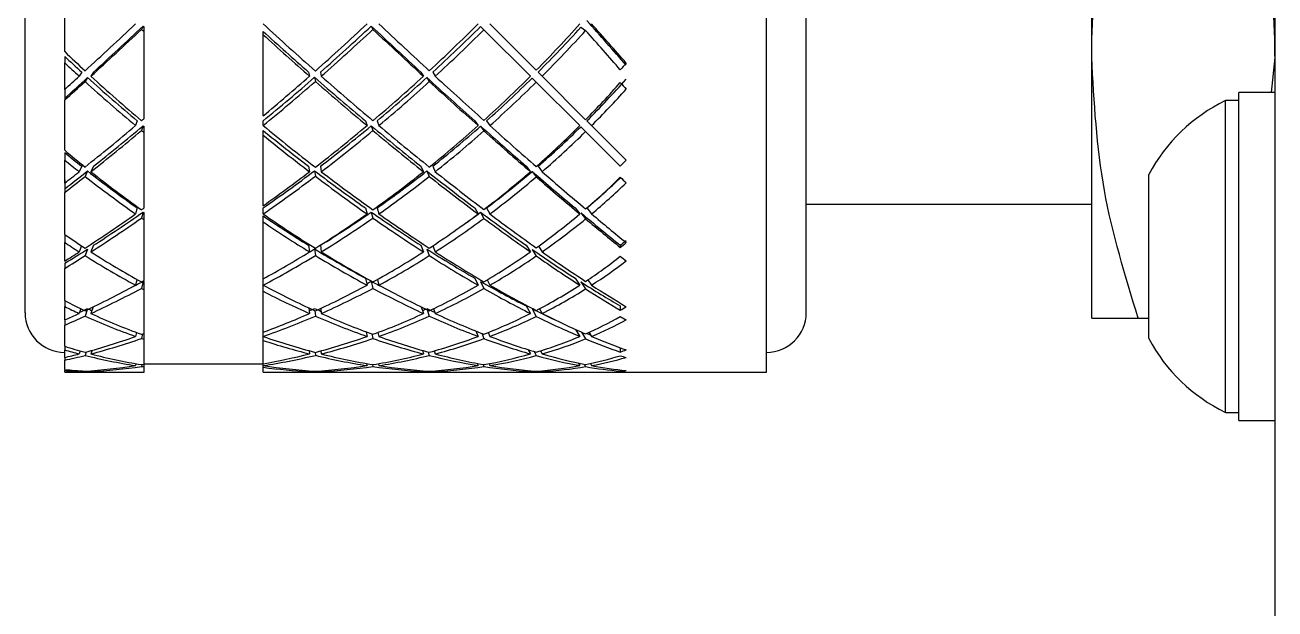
# Model space of a CAD drawing. Header units: millimetres. Extents: x 0 to 279, y 0 to 216.
# Drawn here: x 88.59 to 96.21, y 188.75 to 192.31 of the extents above; entities that cross this region are included whole.
import ezdxf

# ---------------------------------------------------------------- set-up
doc = ezdxf.new("R2010")
doc.units = ezdxf.units.MM

msp = doc.modelspace()

# ---------------------------------------------------------------- linework, layer by layer
at = {"color": 7, "linetype": 'Continuous', "lineweight": 25}
for p, q in [((96.2104, 160.7011), (96.2104, 200.7011)), ((93.111, 190.1959), (93.111, 197.2063)), ((88.5904, 190.5588), (88.5904, 196.8435)), ((93.3529, 190.5588), (93.3529, 196.8435)), ((95.0928, 192.1136), (95.0928, 195.2886)), ((88.8323, 192.1499), (88.8323, 192.4916)), ((89.3106, 192.3052), (89.3003, 192.2852)), ((89.3161, 192.2705), (89.3161, 192.3001)), ((89.3161, 191.7422), (89.3161, 192.2705)), ((90.0418, 192.2531), (90.0418, 192.2731)), ((90.0418, 191.7581), (90.0418, 192.2531)), ((90.7012, 192.3052), (90.7115, 192.2852)), ((91.3681, 192.303), (91.3881, 192.283)), ((91.3881, 192.283), (91.6711, 192)), ((91.4241, 192.3188), (91.7069, 192.0361)), ((91.9791, 192.2987), (92.0082, 192.2787)), ((88.8323, 192.1209), (88.8323, 192.0819)), ((95.0928, 190.5261), (95.0928, 192.1136)), ((96.19, 191.9011), (96.2104, 192.1136)), ((88.8323, 191.9193), (88.8323, 192.0819)), ((88.9359, 192.0247), (88.9207, 192)), ((89.0077, 192.0247), (88.9925, 192)), ((90.3195, 192.0247), (90.3246, 192)), ((90.3913, 192.0247), (90.3964, 192)), ((91.0041, 192.0247), (91.0193, 192)), ((91.0759, 192.0247), (91.0912, 192)), ((91.7183, 192.0247), (91.7429, 192)), ((88.9718, 191.9919), (88.9566, 191.9672)), ((90.3554, 191.9932), (90.3605, 191.9686)), ((91.04, 191.9919), (91.0552, 191.9672)), ((91.6822, 191.9889), (91.7069, 191.9642)), ((91.7069, 191.9642), (91.9724, 191.6987)), ((91.7429, 192), (92.0082, 191.7348)), ((88.8323, 191.9301), (88.8323, 191.865)), ((96.2104, 191.9011), (95.9904, 191.9011)), ((95.9904, 189.9011), (95.9904, 191.9011)), ((88.8323, 191.865), (88.8323, 191.8541)), ((88.8323, 191.5489), (88.8323, 191.8541)), ((95.9904, 191.8511), (95.9079, 191.8511)), ((95.9079, 190.2242), (95.9079, 191.8511)), ((89.2746, 191.7277), (89.2644, 191.6987)), ((90.0418, 191.6987), (90.0418, 191.7277)), ((90.6653, 191.7277), (90.6756, 191.6987)), ((90.7372, 191.7277), (90.7474, 191.6987)), ((91.3322, 191.7277), (91.3523, 191.6987)), ((91.4041, 191.7277), (91.4241, 191.6987)), ((92.0152, 191.7277), (92.0442, 191.6987)), ((89.3106, 191.6977), (89.3003, 191.6687)), ((89.3161, 191.6557), (89.3161, 191.6931)), ((89.3161, 191.1972), (89.3161, 191.6557)), ((90.0418, 191.6402), (90.0418, 191.6692)), ((90.7012, 191.6977), (90.7115, 191.6687)), ((91.3681, 191.6958), (91.3881, 191.6667)), ((91.9791, 191.692), (92.0082, 191.6629)), ((92.0082, 191.6629), (92.2193, 191.4518)), ((92.0442, 191.6987), (92.2553, 191.4877)), ((90.0418, 191.2106), (90.0418, 191.6402)), ((88.8323, 191.5349), (88.8323, 191.4893)), ((88.8323, 191.3482), (88.8323, 191.4893)), ((88.9359, 191.451), (88.9207, 191.4179)), ((88.9718, 191.4226), (88.9566, 191.3895)), ((89.0077, 191.451), (88.9925, 191.4179)), ((90.3195, 191.451), (90.3246, 191.4179)), ((90.3554, 191.4237), (90.3605, 191.3906)), ((90.3913, 191.451), (90.3964, 191.4179)), ((91.0041, 191.451), (91.0193, 191.4179)), ((91.04, 191.4226), (91.0552, 191.3895)), ((91.0759, 191.451), (91.0912, 191.4179)), ((91.6464, 191.451), (91.6711, 191.4179)), ((91.6822, 191.42), (91.7069, 191.3869)), ((91.7183, 191.451), (91.7429, 191.4179)), ((92.2553, 191.4877), (92.2193, 191.4518)), ((88.8323, 191.3694), (88.8323, 191.3136)), ((95.4404, 190.5449), (95.4404, 191.4011)), ((88.8323, 191.3136), (88.8323, 191.2922)), ((88.8323, 191.0361), (88.8323, 191.2922)), ((89.2746, 191.1974), (89.2644, 191.1606)), ((90.0418, 191.1606), (90.0418, 191.1974)), ((90.6653, 191.1974), (90.6756, 191.1606)), ((90.7372, 191.1974), (90.7474, 191.1606)), ((91.3322, 191.1974), (91.3523, 191.1606)), ((91.4041, 191.1974), (91.4241, 191.1606)), ((91.9434, 191.1974), (91.9724, 191.1606)), ((92.0154, 191.1971), (92.0442, 191.1606)), ((93.3529, 191.2204), (95.0928, 191.2204)), ((89.3106, 191.1723), (89.3003, 191.1354)), ((89.3161, 191.1245), (89.3161, 191.1684)), ((89.3161, 190.7547), (89.3161, 191.1245)), ((90.0418, 191.1116), (90.0418, 191.1484)), ((90.0418, 190.7651), (90.0418, 191.1116)), ((90.7012, 191.1723), (90.7115, 191.1354)), ((91.3681, 191.1706), (91.3881, 191.1338)), ((91.9791, 191.1674), (92.0082, 191.1306)), ((88.8323, 191.0361), (88.8323, 190.9872)), ((88.8323, 190.8733), (88.8323, 190.9872)), ((88.9348, 190.9668), (88.9207, 190.9293)), ((89.0077, 190.9695), (88.9925, 190.9293)), ((90.3195, 190.9695), (90.3246, 190.9293)), ((90.3913, 190.9695), (90.3964, 190.9293)), ((91.0041, 190.9695), (91.0193, 190.9293)), ((91.077, 190.9668), (91.0912, 190.9293)), ((91.6464, 190.9695), (91.6711, 190.9293)), ((91.7211, 190.9648), (91.7429, 190.9293)), ((92.2193, 190.9701), (92.2193, 190.9567)), ((88.9718, 190.9466), (88.9566, 190.9064)), ((90.3554, 190.9475), (90.3605, 190.9073)), ((91.04, 190.9466), (91.0552, 190.9064)), ((91.6822, 190.9445), (91.7069, 190.9043)), ((88.8323, 190.8599), (88.8323, 190.829)), ((88.8323, 190.6323), (88.8323, 190.829)), ((89.2727, 190.7613), (89.2644, 190.7264)), ((89.3106, 190.7503), (89.3003, 190.7072)), ((89.3161, 190.6989), (89.3161, 190.7474)), ((90.0418, 190.7264), (90.0418, 190.7651)), ((90.6653, 190.7696), (90.6756, 190.7264)), ((90.7012, 190.7503), (90.7115, 190.7072)), ((90.7391, 190.7613), (90.7474, 190.7264)), ((91.3322, 190.7696), (91.3523, 190.7264)), ((91.3681, 190.7491), (91.3881, 190.706)), ((91.4087, 190.7595), (91.4241, 190.7264)), ((91.9434, 190.7696), (91.9724, 190.7264)), ((91.9791, 190.7466), (92.0082, 190.7035)), ((92.0222, 190.7592), (92.0442, 190.7264)), ((89.3161, 190.4328), (89.3161, 190.6989)), ((90.0418, 190.6891), (90.0418, 190.7264)), ((90.0418, 190.4397), (90.0418, 190.6891)), ((88.8323, 190.6323), (88.8323, 190.5962)), ((88.8323, 190.5143), (88.8323, 190.5962)), ((88.9304, 190.5834), (88.9207, 190.5541)), ((88.9698, 190.5771), (88.9566, 190.5377)), ((89.0059, 190.5943), (88.9925, 190.5541)), ((90.3207, 190.5883), (90.3246, 190.5541)), ((90.393, 190.585), (90.3964, 190.5541)), ((91.0059, 190.5943), (91.0193, 190.5541)), ((91.042, 190.5771), (91.0552, 190.5377)), ((91.0814, 190.5834), (91.0912, 190.5541)), ((91.6464, 190.5997), (91.6711, 190.5541)), ((91.6822, 190.5819), (91.7069, 190.5363)), ((91.7272, 190.5831), (91.7429, 190.5541)), ((92.2193, 190.6002), (92.2193, 190.5739)), ((88.8323, 190.5143), (88.8323, 190.4833)), ((90.3567, 190.5719), (90.3605, 190.5384)), ((95.3764, 190.5261), (95.4404, 190.5261)), ((95.4404, 190.4011), (95.4404, 190.5449)), ((88.8323, 190.3542), (88.8323, 190.4833)), ((89.2696, 190.4384), (89.2644, 190.4141)), ((89.3063, 190.4292), (89.3003, 190.4015)), ((89.3161, 190.3962), (89.3161, 190.4328)), ((90.0418, 190.4141), (90.0418, 190.4397)), ((90.6695, 190.4425), (90.6756, 190.4141)), ((90.7055, 190.4292), (90.7115, 190.4015)), ((90.7422, 190.4384), (90.7474, 190.4141)), ((91.3382, 190.4475), (91.3523, 190.4141)), ((91.3745, 190.4332), (91.3881, 190.4007)), ((91.414, 190.4381), (91.4241, 190.4141)), ((91.9463, 190.4569), (91.9724, 190.4141)), ((91.9829, 190.4406), (92.0082, 190.3992)), ((92.0291, 190.4389), (92.0442, 190.4141)), ((88.8323, 190.3542), (88.8323, 190.3323)), ((89.3161, 190.2447), (89.3161, 190.3962)), ((90.0418, 190.3898), (90.0418, 190.4141)), ((90.0418, 190.2479), (90.0418, 190.3898)), ((88.8323, 190.2857), (88.8323, 190.3323)), ((88.8323, 190.2857), (88.8323, 190.2694)), ((88.9263, 190.3259), (88.9207, 190.3078)), ((88.963, 190.3192), (88.9566, 190.2986)), ((88.9991, 190.3293), (88.9925, 190.3078)), ((90.3226, 190.3272), (90.3246, 190.3078)), ((90.3586, 190.3175), (90.3605, 190.2989)), ((90.3945, 190.3261), (90.3964, 190.3078)), ((91.0127, 190.3293), (91.0193, 190.3078)), ((91.0488, 190.3192), (91.0552, 190.2986)), ((91.0855, 190.3259), (91.0912, 190.3078)), ((91.6584, 190.3331), (91.6711, 190.3078)), ((91.6947, 190.322), (91.7069, 190.2977)), ((91.7335, 190.3265), (91.7429, 190.3078)), ((92.2193, 190.3447), (92.2193, 190.3192)), ((88.8323, 190.2131), (88.8323, 190.2694)), ((88.8323, 190.2131), (88.8323, 190.2064)), ((88.8323, 190.1969), (88.8323, 190.2064)), ((88.8323, 190.1969), (88.8323, 190.1959)), ((88.8323, 190.1959), (89.0914, 190.1959)), ((88.922, 190.2049), (88.9207, 190.2004)), ((88.9578, 190.2026), (88.9566, 190.1987)), ((88.9939, 190.2051), (88.9925, 190.2004)), ((89.1632, 190.1959), (89.3161, 190.1959)), ((89.2667, 190.2478), (89.2644, 190.2363)), ((89.3027, 190.2425), (89.3003, 190.231)), ((89.3161, 190.2467), (90.0418, 190.2467)), ((89.3161, 190.2287), (89.3161, 190.2447)), ((89.3161, 190.1959), (89.3161, 190.2287)), ((90.0418, 190.2363), (90.0418, 190.2479)), ((90.0418, 190.2262), (90.0418, 190.2363)), ((90.0418, 190.1959), (90.0418, 190.2262)), ((90.0418, 190.1959), (90.1475, 190.1959)), ((90.2194, 190.1959), (90.5008, 190.1959)), ((90.3241, 190.2048), (90.3246, 190.2004)), ((90.3601, 190.2024), (90.3605, 190.1988)), ((90.396, 190.2048), (90.3964, 190.2004)), ((90.5726, 190.1959), (90.8486, 190.1959)), ((90.6731, 190.2486), (90.6756, 190.2363)), ((90.7091, 190.2425), (90.7115, 190.231)), ((90.7451, 190.2478), (90.7474, 190.2363)), ((90.9204, 190.1959), (91.1874, 190.1959)), ((91.0179, 190.2051), (91.0193, 190.2004)), ((91.054, 190.2026), (91.0552, 190.1987)), ((91.0898, 190.2049), (91.0912, 190.2004)), ((91.2592, 190.1959), (91.5137, 190.1959)), ((91.3468, 190.25), (91.3523, 190.2363)), ((91.383, 190.2434), (91.3881, 190.2306)), ((91.4194, 190.2482), (91.4241, 190.2363)), ((91.5855, 190.1959), (91.8241, 190.1959)), ((91.6685, 190.2057), (91.6711, 190.2004)), ((91.7048, 190.2029), (91.7069, 190.1986)), ((91.7405, 190.2054), (91.7429, 190.2004)), ((91.8959, 190.1959), (92.1155, 190.1959)), ((91.963, 190.2525), (91.9724, 190.2363)), ((91.9995, 190.245), (92.0082, 190.23)), ((92.0368, 190.2492), (92.0442, 190.2363)), ((92.1874, 190.1959), (93.111, 190.1959)), ((92.2193, 190.21), (92.2193, 190.2029)), ((95.9079, 189.9511), (95.9079, 190.2242)), ((95.9079, 189.9511), (95.9904, 189.9511)), ((95.9904, 189.9011), (96.2104, 189.9011))]:
    msp.add_line(p, q, dxfattribs=at)
for centre, radius, start, end in [((96.372, 190.9011), 1.0573, 116.03726, 151.77733), ((88.8323, 190.5588), 0.2419, 180, 270), ((93.111, 190.5588), 0.2419, 270, 360), ((96.372, 190.9011), 1.0573, 208.22267, 243.96274)]:
    msp.add_arc(centre, radius, start, end, dxfattribs=at)
for centre, major_axis, ratio, start_param, end_param in [((90.0418, 193.7011), (-3.4367, 3.4367), 0.10169, 4.118248, 4.20568), ((89.97, 193.7011), (3.4872, 3.4872), 0.10169, 4.317763, 4.408364), ((90.0418, 193.7011), (3.4872, 3.4872), 0.10169, 4.307022, 4.397902), ((90.0418, 193.7011), (3.4367, 3.4367), 0.10169, 4.307022, 4.397748), ((89.97, 193.7011), (-3.3444, 3.3444), 0.313752, 1.6826, 1.687179), ((89.97, 193.7011), (-3.296, 3.296), 0.313752, 1.682754, 1.684386), ((90.0418, 193.7011), (-3.4334, 3.4334), 0.205505, 1.77348, 1.86452), ((89.97, 193.7011), (-3.3837, 3.3837), 0.205505, 1.794278, 1.874821), ((89.97, 193.7011), (-3.4334, 3.4334), 0.205505, 1.793977, 1.874821), ((89.97, 193.7011), (3.3444, 3.3444), 0.313752, 4.520007, 4.611047), ((90.0418, 193.7011), (3.296, 3.296), 0.313752, 4.509706, 4.600431), ((90.0418, 193.7011), (3.3444, 3.3444), 0.313752, 4.509706, 4.600585), ((89.97, 193.7011), (-3.4367, 3.4367), 0.10169, 1.885438, 1.976163), ((89.97, 193.7011), (-3.4872, 3.4872), 0.10169, 1.885284, 1.976163), ((90.0418, 193.7011), (-3.4872, 3.4872), 0.10169, 1.874821, 1.965422), ((89.97, 193.7011), (3.2211, 3.2211), 0.429134, 4.621788, 4.712389), ((90.0418, 193.7011), (3.1744, 3.1744), 0.429134, 4.611047, 4.701073), ((90.0418, 193.7011), (3.2211, 3.2211), 0.429134, 4.611047, 4.701237), ((89.97, 193.7011), (3.0648, 3.0648), 0.555045, 4.72411, 4.813731), ((90.0418, 193.7011), (3.0203, 3.0203), 0.555045, 4.712389, 4.801061), ((90.0418, 193.7011), (3.0648, 3.0648), 0.555045, 4.712389, 4.801245), ((89.97, 193.7011), (-3.4872, 3.4872), 0.10169, 4.116995, 4.193194), ((90.0418, 193.7011), (-3.4872, 3.4872), 0.10169, 4.130283, 4.20568), ((90.0418, 193.7011), (-3.2211, 3.2211), 0.429134, 1.623854, 1.661397), ((89.97, 193.7011), (-3.1744, 3.1744), 0.429134, 1.640556, 1.672138), ((89.97, 193.7011), (-3.2211, 3.2211), 0.429134, 1.645606, 1.672138), ((94.4687, 193.7011), (3.4872, 3.4872), 0.10169, 2.152902, 2.166191), ((89.97, 193.7011), (3.4872, 3.4872), 0.10169, 4.280491, 4.307022), ((90.0418, 193.7011), (3.4367, 3.4367), 0.10169, 4.253327, 4.296124), ((90.0418, 193.7011), (3.4872, 3.4872), 0.10169, 4.258739, 4.296281), ((89.97, 193.7011), (-3.2211, 3.2211), 0.429134, 1.682879, 1.77348), ((89.97, 193.7011), (-3.1744, 3.1744), 0.429134, 1.683037, 1.77348), ((90.0418, 193.7011), (-3.2211, 3.2211), 0.429134, 1.672138, 1.763017), ((89.97, 193.7011), (3.3444, 3.3444), 0.313752, 4.428861, 4.509706), ((90.0418, 193.7011), (3.296, 3.296), 0.313752, 4.408364, 4.499253), ((90.0418, 193.7011), (3.3444, 3.3444), 0.313752, 4.408364, 4.499405), ((89.97, 193.7011), (-3.3837, 3.3837), 0.205505, 1.885274, 1.976163), ((89.97, 193.7011), (-3.4334, 3.4334), 0.205505, 1.885122, 1.976163), ((90.0418, 193.7011), (-3.4334, 3.4334), 0.205505, 1.874821, 1.965701), ((89.97, 193.7011), (3.2211, 3.2211), 0.429134, 4.520168, 4.611047), ((90.0418, 193.7011), (3.1744, 3.1744), 0.429134, 4.509706, 4.600149), ((90.0418, 193.7011), (3.2211, 3.2211), 0.429134, 4.509706, 4.600307), ((89.97, 193.7011), (-3.4367, 3.4367), 0.10169, 1.987062, 2.077505), ((89.97, 193.7011), (-3.4872, 3.4872), 0.10169, 1.986904, 2.077505), ((90.0418, 193.7011), (-3.4872, 3.4872), 0.10169, 1.976163, 2.066353), ((89.97, 193.7011), (3.0648, 3.0648), 0.555045, 4.622199, 4.712389), ((90.0418, 193.7011), (3.0203, 3.0203), 0.555045, 4.611047, 4.700496), ((90.0418, 193.7011), (3.0648, 3.0648), 0.555045, 4.611047, 4.700668), ((89.97, 193.7011), (2.8769, 2.8769), 0.696021, 4.724875, 4.801075), ((90.0418, 193.7011), (2.8352, 2.8352), 0.696021, 4.712389, 4.799822), ((94.4687, 193.7011), (-2.8769, 2.8769), 0.696021, 1.48211, 1.495399), ((90.0418, 193.7011), (2.8769, 2.8769), 0.696021, 4.712389, 4.787786), ((89.97, 193.7011), (3.4334, 3.4334), 0.205505, 4.317484, 4.322063), ((89.97, 193.7011), (3.4334, 3.4334), 0.205505, 4.216421, 4.307022), ((90.0418, 193.7011), (3.4334, 3.4334), 0.205505, 4.20568, 4.29656), ((90.0418, 193.7011), (3.3837, 3.3837), 0.205505, 4.20568, 4.296406), ((89.97, 193.7011), (-3.2211, 3.2211), 0.429134, 1.783942, 1.78852), ((89.97, 193.7011), (-3.1744, 3.1744), 0.429134, 1.784096, 1.785727), ((90.0418, 193.7011), (-3.3444, 3.3444), 0.313752, 1.874821, 1.965862), ((89.97, 193.7011), (-3.296, 3.296), 0.313752, 1.89562, 1.976163), ((89.97, 193.7011), (3.2211, 3.2211), 0.429134, 4.418665, 4.509706), ((90.0418, 193.7011), (3.1744, 3.1744), 0.429134, 4.408364, 4.499089), ((90.0418, 193.7011), (3.2211, 3.2211), 0.429134, 4.408364, 4.499243), ((89.97, 193.7011), (-3.3837, 3.3837), 0.205505, 1.986779, 2.077505), ((89.97, 193.7011), (-3.4334, 3.4334), 0.205505, 1.986625, 2.077505), ((90.0418, 193.7011), (-3.4334, 3.4334), 0.205505, 1.976163, 2.066764), ((89.97, 193.7011), (3.0648, 3.0648), 0.555045, 4.520446, 4.611047), ((90.0418, 193.7011), (3.0203, 3.0203), 0.555045, 4.509706, 4.599731), ((90.0418, 193.7011), (3.0648, 3.0648), 0.555045, 4.509706, 4.599895), ((89.97, 193.7011), (-3.4367, 3.4367), 0.10169, 2.088821, 2.178847), ((89.97, 193.7011), (-3.4872, 3.4872), 0.10169, 2.088657, 2.178847), ((90.0418, 193.7011), (-3.4872, 3.4872), 0.10169, 2.077505, 2.167126), ((89.97, 193.7011), (2.8769, 2.8769), 0.696021, 4.622768, 4.712389), ((90.0418, 193.7011), (2.8352, 2.8352), 0.696021, 4.611047, 4.699719), ((90.0418, 193.7011), (2.8769, 2.8769), 0.696021, 4.611047, 4.699903), ((89.97, 193.7011), (-3.3444, 3.3444), 0.313752, 1.895319, 1.976163), ((90.0418, 193.7011), (-3.0648, 3.0648), 0.555045, 1.725196, 1.762739), ((89.97, 193.7011), (-3.0203, 3.0203), 0.555045, 1.741897, 1.77348), ((89.97, 193.7011), (-3.0648, 3.0648), 0.555045, 1.746948, 1.77348), ((90.0418, 193.7011), (3.3837, 3.3837), 0.205505, 4.151985, 4.194782), ((89.97, 193.7011), (3.4334, 3.4334), 0.205505, 4.179149, 4.20568), ((89.97, 193.7011), (-3.0203, 3.0203), 0.555045, 1.784378, 1.874821), ((90.0418, 193.7011), (-3.0648, 3.0648), 0.555045, 1.77348, 1.864359), ((90.0418, 193.7011), (3.1744, 3.1744), 0.429134, 4.307022, 4.397911), ((89.97, 193.7011), (3.2211, 3.2211), 0.429134, 4.327519, 4.408364), ((89.97, 193.7011), (-3.296, 3.296), 0.313752, 1.986616, 2.077505), ((90.0418, 193.7011), (-3.3444, 3.3444), 0.313752, 1.976163, 2.067043), ((89.97, 193.7011), (3.0648, 3.0648), 0.555045, 4.418826, 4.509706), ((90.0418, 193.7011), (3.0203, 3.0203), 0.555045, 4.408364, 4.498807), ((89.97, 193.7011), (-3.3837, 3.3837), 0.205505, 2.088403, 2.178847), ((90.0418, 193.7011), (-3.4334, 3.4334), 0.205505, 2.077505, 2.167695), ((89.97, 193.7011), (2.8769, 2.8769), 0.696021, 4.520857, 4.611047), ((90.0418, 193.7011), (2.8352, 2.8352), 0.696021, 4.509706, 4.599154), ((89.97, 193.7011), (-3.4367, 3.4367), 0.10169, 2.19074, 2.280188), ((90.0418, 193.7011), (-3.4872, 3.4872), 0.10169, 2.178847, 2.267702), ((90.0418, 193.7011), (3.4334, 3.4334), 0.205505, 4.157397, 4.19494), ((89.97, 193.7011), (-3.0648, 3.0648), 0.555045, 1.78422, 1.874821), ((90.0418, 193.7011), (3.2211, 3.2211), 0.429134, 4.307022, 4.398063), ((89.97, 193.7011), (-3.3444, 3.3444), 0.313752, 1.986464, 2.077505), ((90.0418, 193.7011), (3.0648, 3.0648), 0.555045, 4.408364, 4.498965), ((89.97, 193.7011), (-3.4334, 3.4334), 0.205505, 2.088246, 2.178847), ((90.0418, 193.7011), (2.8769, 2.8769), 0.696021, 4.509706, 4.599326), ((89.97, 193.7011), (-3.4872, 3.4872), 0.10169, 2.190567, 2.280188), ((89.97, 193.7011), (2.6596, 2.6596), 0.858472, 4.623533, 4.699733), ((90.0418, 193.7011), (2.6211, 2.6211), 0.858472, 4.611047, 4.685849), ((90.0418, 193.7011), (2.6596, 2.6596), 0.858472, 4.611047, 4.686445), ((94.4687, 193.7011), (-2.6596, 2.6596), 0.858472, 1.583452, 1.596741), ((89.97, 193.7011), (3.3444, 3.3444), 0.313752, 4.216143, 4.220721), ((89.97, 193.7011), (3.3444, 3.3444), 0.313752, 4.115079, 4.20568), ((90.0418, 193.7011), (3.3444, 3.3444), 0.313752, 4.104339, 4.195218), ((90.0418, 193.7011), (3.296, 3.296), 0.313752, 4.104339, 4.195064), ((89.97, 193.7011), (-3.0648, 3.0648), 0.555045, 1.885284, 1.889862), ((89.97, 193.7011), (-3.0203, 3.0203), 0.555045, 1.885438, 1.887069), ((90.0418, 193.7011), (-3.2211, 3.2211), 0.429134, 1.976163, 2.067204), ((89.97, 193.7011), (-3.1744, 3.1744), 0.429134, 1.996962, 2.077505), ((89.97, 193.7011), (-3.2211, 3.2211), 0.429134, 1.99666, 2.077505), ((89.97, 193.7011), (3.0648, 3.0648), 0.555045, 4.317323, 4.408364), ((90.0418, 193.7011), (3.0203, 3.0203), 0.555045, 4.307022, 4.397748), ((90.0418, 193.7011), (3.0648, 3.0648), 0.555045, 4.307022, 4.397902), ((89.97, 193.7011), (-3.296, 3.296), 0.313752, 2.088121, 2.178847), ((89.97, 193.7011), (-3.3444, 3.3444), 0.313752, 2.087967, 2.178847), ((90.0418, 193.7011), (-3.3444, 3.3444), 0.313752, 2.077505, 2.168106), ((89.97, 193.7011), (2.8769, 2.8769), 0.696021, 4.419105, 4.509706), ((90.0418, 193.7011), (2.8769, 2.8769), 0.696021, 4.408364, 4.498554), ((90.0418, 193.7011), (2.8352, 2.8352), 0.696021, 4.466313, 4.49839), ((89.97, 193.7011), (-3.3837, 3.3837), 0.205505, 2.190162, 2.280188), ((89.97, 193.7011), (-3.4334, 3.4334), 0.205505, 2.189998, 2.280188), ((90.0418, 193.7011), (-3.4334, 3.4334), 0.205505, 2.178847, 2.268467), ((89.97, 193.7011), (2.6596, 2.6596), 0.858472, 4.521427, 4.611047), ((90.0418, 193.7011), (2.6596, 2.6596), 0.858472, 4.509706, 4.598561), ((89.97, 193.7011), (-3.4367, 3.4367), 0.10169, 2.292858, 2.381243), ((89.97, 193.7011), (-3.4872, 3.4872), 0.10169, 2.292674, 2.368874), ((90.0418, 193.7011), (-3.4872, 3.4872), 0.10169, 2.280188, 2.355586), ((90.0418, 193.7011), (-2.8769, 2.8769), 0.696021, 1.826538, 1.864081), ((89.97, 193.7011), (-2.8769, 2.8769), 0.696021, 1.84829, 1.874821), ((94.4687, 193.7011), (3.4367, 3.4367), 0.10169, 3.901942, 3.915564), ((94.4687, 193.7011), (3.4872, 3.4872), 0.10169, 3.914311, 3.9276), ((90.0418, 193.7011), (3.296, 3.296), 0.313752, 4.050643, 4.09344), ((89.97, 193.7011), (3.3444, 3.3444), 0.313752, 4.077807, 4.104339), ((90.0418, 193.7011), (3.3444, 3.3444), 0.313752, 4.056055, 4.093598), ((89.97, 193.7011), (-2.8769, 2.8769), 0.696021, 1.885562, 1.976163), ((90.0418, 193.7011), (-2.8769, 2.8769), 0.696021, 1.874821, 1.965701), ((89.97, 193.7011), (3.0648, 3.0648), 0.555045, 4.226178, 4.307022), ((90.0418, 193.7011), (3.0648, 3.0648), 0.555045, 4.20568, 4.296721), ((90.0418, 193.7011), (3.0203, 3.0203), 0.555045, 4.282139, 4.29657), ((89.97, 193.7011), (-3.1744, 3.1744), 0.429134, 2.087957, 2.178847), ((89.97, 193.7011), (-3.2211, 3.2211), 0.429134, 2.087806, 2.178847), ((90.0418, 193.7011), (-3.2211, 3.2211), 0.429134, 2.077505, 2.168384), ((89.97, 193.7011), (2.8769, 2.8769), 0.696021, 4.317484, 4.408364), ((90.0418, 193.7011), (2.8769, 2.8769), 0.696021, 4.307022, 4.397623), ((89.97, 193.7011), (-3.296, 3.296), 0.313752, 2.189745, 2.280188), ((89.97, 193.7011), (-3.3444, 3.3444), 0.313752, 2.189587, 2.280188), ((90.0418, 193.7011), (-3.3444, 3.3444), 0.313752, 2.178847, 2.269036), ((89.97, 193.7011), (2.6596, 2.6596), 0.858472, 4.419516, 4.509706), ((90.0418, 193.7011), (2.6596, 2.6596), 0.858472, 4.408364, 4.497985), ((89.97, 193.7011), (-3.3837, 3.3837), 0.205505, 2.292082, 2.38153), ((89.97, 193.7011), (-3.4334, 3.4334), 0.205505, 2.291909, 2.38153), ((90.0418, 193.7011), (-3.4334, 3.4334), 0.205505, 2.280188, 2.369044), ((89.97, 193.7011), (2.5405, -2.5405), 0.950571, 6.092988, 6.169188), ((94.4687, 193.7011), (2.5405, 2.5405), 0.950571, 3.25559, 3.268879), ((90.0418, 193.7011), (2.5405, -2.5405), 0.950571, 6.080502, 6.155899), ((90.0418, 193.7011), (3.1744, 3.1744), 0.429134, 4.072785, 4.093723), ((89.97, 193.7011), (3.2211, 3.2211), 0.429134, 4.114801, 4.119379), ((89.97, 193.7011), (-2.8352, 2.8352), 0.696021, 1.986779, 1.988411), ((90.0418, 193.7011), (2.8352, 2.8352), 0.696021, 4.2882, 4.296406), ((89.97, 193.7011), (-3.1744, 3.1744), 0.429134, 2.189463, 2.2104), ((89.97, 193.7011), (-3.296, 3.296), 0.313752, 2.291504, 2.38153), ((89.97, 193.7011), (-3.3837, 3.3837), 0.205505, 2.3942, 2.482585), ((89.97, 193.7011), (3.2211, 3.2211), 0.429134, 4.013738, 4.104339), ((90.0418, 193.7011), (3.2211, 3.2211), 0.429134, 4.002997, 4.093877), ((89.97, 193.7011), (-2.8769, 2.8769), 0.696021, 1.986625, 1.991204), ((90.0418, 193.7011), (-3.0648, 3.0648), 0.555045, 2.077505, 2.168546), ((89.97, 193.7011), (-3.0648, 3.0648), 0.555045, 2.098002, 2.178847), ((89.97, 193.7011), (2.8769, 2.8769), 0.696021, 4.215981, 4.307022), ((90.0418, 193.7011), (2.8769, 2.8769), 0.696021, 4.20568, 4.29656), ((89.97, 193.7011), (-3.2211, 3.2211), 0.429134, 2.189309, 2.280188), ((90.0418, 193.7011), (-3.2211, 3.2211), 0.429134, 2.178847, 2.269448), ((89.97, 193.7011), (2.6596, 2.6596), 0.858472, 4.317763, 4.408364), ((90.0418, 193.7011), (2.6596, 2.6596), 0.858472, 4.307022, 4.397212), ((89.97, 193.7011), (-3.3444, 3.3444), 0.313752, 2.29134, 2.38153), ((90.0418, 193.7011), (-3.3444, 3.3444), 0.313752, 2.280188, 2.369809), ((89.97, 193.7011), (2.5405, -2.5405), 0.950571, 5.990881, 6.080502), ((90.0418, 193.7011), (2.5405, -2.5405), 0.950571, 5.97916, 6.068016), ((89.97, 193.7011), (-3.4334, 3.4334), 0.205505, 2.394016, 2.470216), ((90.0418, 193.7011), (-3.4334, 3.4334), 0.205505, 2.38153, 2.456927), ((90.0418, 193.7011), (-2.6596, 2.6596), 0.858472, 1.92788, 1.965422), ((89.97, 193.7011), (-2.6596, 2.6596), 0.858472, 1.949631, 1.976163), ((90.0418, 193.7011), (3.1744, 3.1744), 0.429134, 3.977233, 3.992098), ((89.97, 193.7011), (-2.6211, 2.6211), 0.858472, 1.987062, 1.995054), ((90.0418, 193.7011), (2.8352, 2.8352), 0.696021, 4.185768, 4.195228), ((89.97, 193.7011), (-3.0203, 3.0203), 0.555045, 2.189299, 2.20085), ((90.0418, 193.7011), (2.6211, 2.6211), 0.858472, 4.288131, 4.296124), ((89.97, 193.7011), (-3.1744, 3.1744), 0.429134, 2.291087, 2.305953), ((89.97, 193.7011), (-3.296, 3.296), 0.313752, 2.393423, 2.438331), ((94.4687, 193.7011), (3.4334, 3.4334), 0.205505, 3.812969, 3.826258), ((89.97, 193.7011), (3.2211, 3.2211), 0.429134, 3.976465, 4.002997), ((90.0418, 193.7011), (3.2211, 3.2211), 0.429134, 3.954714, 3.992256), ((89.97, 193.7011), (-2.6596, 2.6596), 0.858472, 1.986904, 2.077505), ((90.0418, 193.7011), (-2.6596, 2.6596), 0.858472, 1.976163, 2.067043), ((89.97, 193.7011), (2.8769, 2.8769), 0.696021, 4.124836, 4.20568), ((90.0418, 193.7011), (2.8769, 2.8769), 0.696021, 4.104339, 4.19538), ((89.97, 193.7011), (-3.0648, 3.0648), 0.555045, 2.189147, 2.280188), ((90.0418, 193.7011), (-3.0648, 3.0648), 0.555045, 2.178847, 2.269726), ((89.97, 193.7011), (2.6596, 2.6596), 0.858472, 4.216143, 4.307022), ((90.0418, 193.7011), (2.6596, 2.6596), 0.858472, 4.20568, 4.296281), ((89.97, 193.7011), (-3.2211, 3.2211), 0.429134, 2.290929, 2.38153), ((90.0418, 193.7011), (-3.2211, 3.2211), 0.429134, 2.280188, 2.370378), ((89.97, 193.7011), (2.5405, -2.5405), 0.950571, 5.88897, 5.97916), ((90.0418, 193.7011), (2.5405, -2.5405), 0.950571, 5.877819, 5.967439), ((89.97, 193.7011), (-3.3444, 3.3444), 0.313752, 2.393251, 2.482872), ((90.0418, 193.7011), (-3.3444, 3.3444), 0.313752, 2.38153, 2.470385), ((89.97, 193.7011), (-2.7718, 2.7718), 0.774058, 2.850054, 2.926253), ((90.0418, 193.7011), (-2.7718, 2.7718), 0.774058, 2.837568, 2.912965), ((94.4687, 193.7011), (2.7718, 2.7718), 0.774058, 3.356932, 3.37022), ((89.97, 193.7011), (3.0648, 3.0648), 0.555045, 4.013459, 4.018038), ((89.97, 193.7011), (-3.296, 3.296), 0.313752, 2.508204, 2.517018), ((90.0418, 193.7011), (2.5405, 2.5405), 0.950571, 3.600018, 3.63756), ((89.97, 193.7011), (3.0648, 3.0648), 0.555045, 3.912396, 4.002997), ((90.0418, 193.7011), (3.0648, 3.0648), 0.555045, 3.901655, 3.992535), ((89.97, 193.7011), (-2.6596, 2.6596), 0.858472, 2.087967, 2.092546), ((90.0418, 193.7011), (-2.8769, 2.8769), 0.696021, 2.178847, 2.269887), ((89.97, 193.7011), (-2.8769, 2.8769), 0.696021, 2.199344, 2.280188), ((89.97, 193.7011), (2.6596, 2.6596), 0.858472, 4.11464, 4.20568), ((90.0418, 193.7011), (2.6596, 2.6596), 0.858472, 4.104339, 4.195218), ((89.97, 193.7011), (-3.0648, 3.0648), 0.555045, 2.29065, 2.38153), ((90.0418, 193.7011), (-3.0648, 3.0648), 0.555045, 2.280188, 2.370789), ((89.97, 193.7011), (2.5405, -2.5405), 0.950571, 5.787218, 5.877819), ((90.0418, 193.7011), (2.5405, -2.5405), 0.950571, 5.776477, 5.866667), ((89.97, 193.7011), (-3.2211, 3.2211), 0.429134, 2.392682, 2.482872), ((90.0418, 193.7011), (-3.2211, 3.2211), 0.429134, 2.38153, 2.471151), ((89.97, 193.7011), (-2.7718, 2.7718), 0.774058, 2.747947, 2.837568), ((90.0418, 193.7011), (-2.7718, 2.7718), 0.774058, 2.736226, 2.825081), ((89.97, 193.7011), (-3.3444, 3.3444), 0.313752, 2.495358, 2.571558), ((90.0418, 193.7011), (-3.3444, 3.3444), 0.313752, 2.482872, 2.558269), ((89.97, 193.7011), (2.5405, 2.5405), 0.950571, 3.621769, 3.648301), ((89.97, 193.7011), (3.0648, 3.0648), 0.555045, 3.875124, 3.901655), ((90.0418, 193.7011), (3.0648, 3.0648), 0.555045, 3.853372, 3.890915), ((89.97, 193.7011), (2.5405, 2.5405), 0.950571, 3.659042, 3.749643), ((90.0418, 193.7011), (2.5405, 2.5405), 0.950571, 3.648301, 3.739181), ((89.97, 193.7011), (2.6596, 2.6596), 0.858472, 4.023494, 4.104339), ((90.0418, 193.7011), (2.6596, 2.6596), 0.858472, 4.002997, 4.094038), ((89.97, 193.7011), (-2.8769, 2.8769), 0.696021, 2.290489, 2.38153), ((90.0418, 193.7011), (-2.8769, 2.8769), 0.696021, 2.280188, 2.371068), ((89.97, 193.7011), (2.5405, -2.5405), 0.950571, 5.685597, 5.776477), ((90.0418, 193.7011), (2.5405, -2.5405), 0.950571, 5.675135, 5.765736), ((89.97, 193.7011), (-3.0648, 3.0648), 0.555045, 2.392271, 2.482872), ((90.0418, 193.7011), (-3.0648, 3.0648), 0.555045, 2.38153, 2.47172), ((89.97, 193.7011), (-2.7718, 2.7718), 0.774058, 2.646036, 2.736226), ((90.0418, 193.7011), (-2.7718, 2.7718), 0.774058, 2.634884, 2.724505), ((89.97, 193.7011), (-3.2211, 3.2211), 0.429134, 2.494593, 2.584213), ((90.0418, 193.7011), (-3.2211, 3.2211), 0.429134, 2.482872, 2.571727), ((89.97, 193.7011), (-2.9747, 2.9747), 0.623305, 2.748712, 2.824912), ((90.0418, 193.7011), (-2.9747, 2.9747), 0.623305, 2.736226, 2.811623), ((94.4687, 193.7011), (3.3444, 3.3444), 0.313752, 3.711628, 3.724916), ((94.4687, 193.7011), (2.9747, 2.9747), 0.623305, 3.458274, 3.471562), ((90.0418, 193.7011), (2.7718, 2.7718), 0.774058, 3.701359, 3.738902), ((89.97, 193.7011), (2.7718, 2.7718), 0.774058, 3.723111, 3.749643), ((89.97, 193.7011), (2.8769, 2.8769), 0.696021, 3.773782, 3.800314), ((90.0418, 193.7011), (2.8769, 2.8769), 0.696021, 3.75203, 3.789573), ((89.97, 193.7011), (2.8769, 2.8769), 0.696021, 3.811054, 3.901655), ((89.97, 193.7011), (2.7718, 2.7718), 0.774058, 3.760384, 3.8109), ((90.0418, 193.7011), (2.8769, 2.8769), 0.696021, 3.800314, 3.891193), ((90.0418, 193.7011), (2.7718, 2.7718), 0.774058, 3.749643, 3.800314), ((89.97, 193.7011), (2.8769, 2.8769), 0.696021, 3.912118, 3.916696), ((89.97, 193.7011), (2.5405, 2.5405), 0.950571, 3.760105, 3.764684), ((90.0418, 193.7011), (-2.6596, 2.6596), 0.858472, 2.280188, 2.371229), ((89.97, 193.7011), (-2.6596, 2.6596), 0.858472, 2.300686, 2.38153), ((89.97, 193.7011), (2.5405, -2.5405), 0.950571, 5.523123, 5.573793), ((90.0418, 193.7011), (2.5405, -2.5405), 0.950571, 5.512861, 5.563492), ((89.97, 193.7011), (2.5405, -2.5405), 0.950571, 5.584094, 5.675135), ((89.97, 193.7011), (-2.6596, 2.6596), 0.858472, 2.391831, 2.442568), ((90.0418, 193.7011), (2.5405, -2.5405), 0.950571, 5.573793, 5.664673), ((90.0418, 193.7011), (-2.6596, 2.6596), 0.858472, 2.38153, 2.432201), ((89.97, 193.7011), (-2.8769, 2.8769), 0.696021, 2.391992, 2.482872), ((90.0418, 193.7011), (-2.8769, 2.8769), 0.696021, 2.38153, 2.472131), ((89.97, 193.7011), (-2.7718, 2.7718), 0.774058, 2.482872, 2.533542), ((90.0418, 193.7011), (-2.7718, 2.7718), 0.774058, 2.472286, 2.522802), ((89.97, 193.7011), (-2.7718, 2.7718), 0.774058, 2.544283, 2.634884), ((89.97, 193.7011), (-2.8769, 2.8769), 0.696021, 2.493612, 2.544471), ((90.0418, 193.7011), (-2.7718, 2.7718), 0.774058, 2.533542, 2.623732), ((90.0418, 193.7011), (-2.8769, 2.8769), 0.696021, 2.482872, 2.533542), ((89.97, 193.7011), (-3.0648, 3.0648), 0.555045, 2.494024, 2.584213), ((90.0418, 193.7011), (-3.0648, 3.0648), 0.555045, 2.482872, 2.572492), ((89.97, 193.7011), (-2.9747, 2.9747), 0.623305, 2.584213, 2.634884), ((90.0418, 193.7011), (-2.9747, 2.9747), 0.623305, 2.572799, 2.623163), ((89.97, 193.7011), (-2.9747, 2.9747), 0.623305, 2.646605, 2.736226), ((89.97, 193.7011), (-3.0648, 3.0648), 0.555045, 2.595934, 2.64696), ((90.0418, 193.7011), (-2.9747, 2.9747), 0.623305, 2.634884, 2.72374), ((90.0418, 193.7011), (-3.0648, 3.0648), 0.555045, 2.584213, 2.634884), ((89.97, 193.7011), (-3.2211, 3.2211), 0.429134, 2.596699, 2.672899), ((90.0418, 193.7011), (-3.2211, 3.2211), 0.429134, 2.584213, 2.659611), ((89.97, 193.7011), (-3.147, 3.147), 0.490523, 2.685555, 2.72357), ((90.0418, 193.7011), (-3.147, 3.147), 0.490523, 2.672595, 2.710281), ((94.4687, 193.7011), (3.2211, 3.2211), 0.429134, 3.610286, 3.623575), ((94.4687, 193.7011), (3.147, 3.147), 0.490523, 3.559615, 3.572904)]:
    msp.add_ellipse(centre, major_axis=major_axis, ratio=ratio, start_param=start_param, end_param=end_param, dxfattribs=at)
for points, knots in [([(95.0928, 192.1136), (95.0931, 192.1512), (95.0957, 192.4362), (95.1576, 192.9735), (95.303, 193.4571), (95.3764, 193.7011)], [0, 0, 0, 0, 0.070105, 0.530792, 1, 1, 1, 1]), ([(96.2104, 192.1136), (96.2101, 192.1512), (96.2075, 192.4362), (96.1456, 192.9735), (96.0002, 193.4571), (95.9268, 193.7011)], [0, 0, 0, 0, 0.070105, 0.530792, 1, 1, 1, 1]), ([(95.3764, 190.5261), (95.2971, 190.7839), (95.1371, 191.3043), (95.1077, 191.8422), (95.0928, 192.1136)], [0, 0, 0, 0, 0.495458, 1, 1, 1, 1]), ([(95.0928, 190.5261), (95.0974, 190.5261), (95.1082, 190.5261), (95.2013, 190.5261), (95.3178, 190.5261), (95.3764, 190.5261)], [0, 0, 0, 0, 0.267393, 0.631857, 1, 1, 1, 1])]:
    msp.add_open_spline(points, degree=3, knots=knots, dxfattribs=at)

doc.saveas('drawing.dxf')
